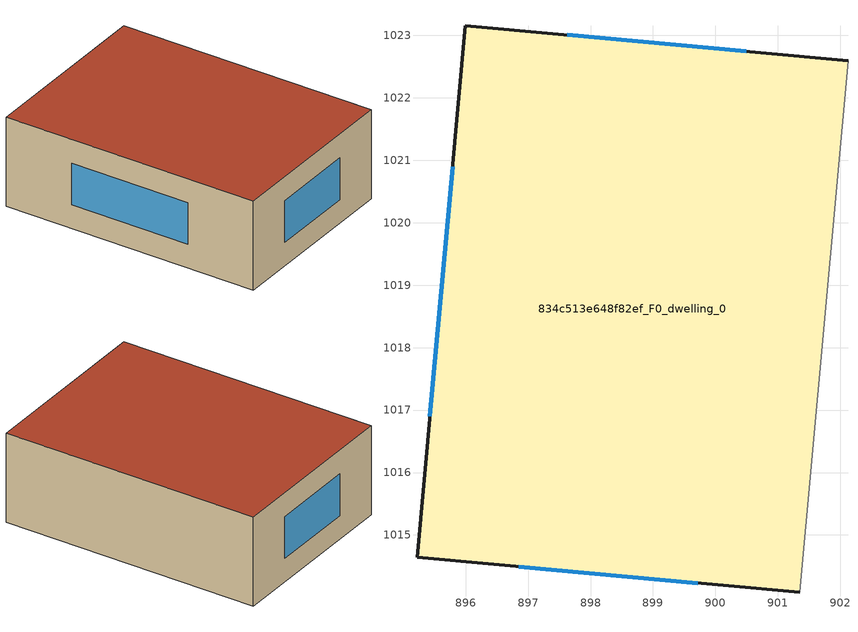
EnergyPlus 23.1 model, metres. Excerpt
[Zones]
834c513e648f82ef_F0_dwelling_0
 floor ground (EU_floor_Construction): 902.12,1022.6 901.35,1014.08 895.22,1014.64 896,1023.16 z0
 wall outside (EU_wall_Construction): 902.12,1022.6 896,1023.16 895.22,1014.64 901.35,1014.08 z0:3
 wall adiabatic (EU_wall_Construction): 901.35,1014.08 902.12,1022.6 z0:3
 window (EU_Window_Construction): 896.85,1014.49 899.72,1014.23 / 895.79,1020.89 895.43,1016.9 / 900.5,1022.75 897.62,1023.01 z0.8:2.2
 roof outside (EU_roof_Construction): 901.35,1014.08 902.12,1022.6 896,1023.16 895.22,1014.64 z3
[Building]
EU S2 Campaign: North Axis=0; Terrain=City; Solar Distribution=FullExterior
[Site:Location]
Cape.Town.Intl.AP: Latitude=-33.965; Longitude=18.602; Time Zone=2; Elevation=46
[SizingPeriod:WeatherFileDays]
AnnualSizingPeriod: Begin Month=1; Begin Day of Month=1; End Month=12; End Day of Month=31; Day of Week for Start Day=Monday; Use Weather File Daylight Saving Period=No; Use Weather File Rain and Snow Indicators=No
[MATERIAL]
EU_InternalMass_Material: Roughness=MediumRough; Thickness=0.1; Conductivity=1; Density=1800; Specific Heat=900; Thermal Absorptance=0.9; Solar Absorptance=0.7; Visible Absorptance=0.7
[MATERIAL:NOMASS] Roughness=MediumRough; Thermal Absorptance=0.9; Solar Absorptance=0.7; Visible Absorptance=0.7
Name | Thermal Resistance
EU_wall_NoMass | 0.49467
EU_roof_NoMass | 0.448442
EU_floor_NoMass | 1.33616
[WINDOWMATERIAL:SIMPLEGLAZINGSYSTEM]
EU_Window_SimpleGlazing: UFactor=4.49049; Solar Heat Gain Coefficient=0.75; Visible Transmittance=0.75
[CONSTRUCTION]
EU_wall_Construction: EU_wall_NoMass
EU_roof_Construction: EU_roof_NoMass
EU_floor_Construction: EU_floor_NoMass
EU_Window_Construction: EU_Window_SimpleGlazing
EU_InternalMass_Construction: EU_InternalMass_Material
[ZONE]
834c513e648f82ef_F0_dwelling_0: Type=1; Multiplier=1; Ceiling Height=autocalculate; Volume=157.827; Floor Area=autocalculate; Part of Total Floor Area=Yes
[INTERNALMASS]
834c513e648f82ef_F0_dwelling_0_EU_InternalMass: Construction=EU_InternalMass_Construction; Zone or ZoneList=834c513e648f82ef_F0_dwelling_0; Surface Area=52.6089
[OTHEREQUIPMENT]
EU_Step8_InternalGain_834c513e648f82ef_F0_dwelling_0_f000: Fuel Type=Electricity; Zone or ZoneList or Space or SpaceList=834c513e648f82ef_F0_dwelling_0; Schedule=EU_Step8_GainSchedule_834c513e648f82ef_F0_dwelling_0_f000; Design Level Calculation Method=Watts/Area; Power per Zone Floor Area=1; Fraction Latent=0; Fraction Radiant=0; Fraction Lost=0; Carbon Dioxide Generation Rate=0; EndUse Subcategory=EU_Step8_InternalGains
[ZONEVENTILATION:DESIGNFLOWRATE]
EU_ConstantAir_834c513e648f82ef_F0_dwelling_0: Zone or ZoneList or Space or SpaceList=834c513e648f82ef_F0_dwelling_0; Schedule=EU_AlwaysOn; Design Flow Rate Calculation Method=AirChanges/Hour; Air Changes per Hour=0.665257; Ventilation Type=Natural; Fan Pressure Rise=0; Fan Total Efficiency=1; Constant Term Coefficient=1; Temperature Term Coefficient=0; Velocity Term Coefficient=0; Velocity Squared Term Coefficient=0; Minimum Indoor Temperature=-100; Maximum Indoor Temperature=100; Delta Temperature=-100; Minimum Outdoor Temperature=-100; Maximum Outdoor Temperature=100; Maximum Wind Speed=40
[HVACTEMPLATE:THERMOSTAT]
EU_HeatOnly_834c513e648f82ef_F0_dwelling_0: Constant Heating Setpoint=20; Constant Cooling Setpoint=50
[HVACTEMPLATE:ZONE:IDEALLOADSAIRSYSTEM]
834c513e648f82ef_F0_dwelling_0: Template Thermostat=EU_HeatOnly_834c513e648f82ef_F0_dwelling_0; System Availability Schedule=EU_AlwaysOn; Maximum Heating Supply Air Temperature=50; Minimum Cooling Supply Air Temperature=13; Maximum Heating Supply Air Humidity Ratio=0.0156; Minimum Cooling Supply Air Humidity Ratio=0.0077; Heating Limit=NoLimit; Cooling Limit=NoLimit; Heating Availability Schedule=EU_AlwaysOn; Cooling Availability Schedule=EU_CoolingOff; Dehumidification Control Type=ConstantSensibleHeatRatio; Cooling Sensible Heat Ratio=0.7; Dehumidification Setpoint=60; Humidification Control Type=None; Humidification Setpoint=30; Outdoor Air Method=None; Outdoor Air Flow Rate per Person=0.00944; Outdoor Air Flow Rate per Zone Floor Area=0; Outdoor Air Flow Rate per Zone=0; Demand Controlled Ventilation Type=None; Outdoor Air Economizer Type=NoEconomizer; Heat Recovery Type=None; Sensible Heat Recovery Effectiveness=0.7; Latent Heat Recovery Effectiveness=0.65
[SIZING:ZONE]
834c513e648f82ef_F0_dwelling_0: Zone Cooling Design Supply Air Temperature Input Method=SupplyAirTemperature; Zone Cooling Design Supply Air Temperature=13; Zone Heating Design Supply Air Temperature Input Method=SupplyAirTemperature; Zone Heating Design Supply Air Temperature=50; Zone Cooling Design Supply Air Humidity Ratio=0.008; Zone Heating Design Supply Air Humidity Ratio=0.008; Cooling Design Air Flow Method=DesignDay; Cooling Design Air Flow Rate=0; Cooling Minimum Air Flow per Zone Floor Area=0.000762; Cooling Minimum Air Flow=0; Cooling Minimum Air Flow Fraction=0.2; Heating Design Air Flow Method=DesignDay; Heating Design Air Flow Rate=0; Heating Maximum Air Flow per Zone Floor Area=0.002032; Heating Maximum Air Flow=0.141576; Heating Maximum Air Flow Fraction=0.3; Account for Dedicated Outdoor Air System=No; Dedicated Outdoor Air System Control Strategy=NeutralSupplyAir; Dedicated Outdoor Air Low Setpoint Temperature for Design=autosize; Dedicated Outdoor Air High Setpoint Temperature for Design=autosize; Zone Load Sizing Method=Sensible Load Only No Latent Load; Zone Latent Cooling Design Supply Air Humidity Ratio Input Method=HumidityRatioDifference; Zone Cooling Design Supply Air Humidity Ratio Difference=0.005; Zone Latent Heating Design Supply Air Humidity Ratio Input Method=HumidityRatioDifference; Zone Humidification Design Supply Air Humidity Ratio Difference=0.005
[SCHEDULE:CONSTANT]
Name | Hourly Value
EU_AlwaysOn | 1
EU_CoolingOff | 0
[SCHEDULE:FILE]
EU_Step8_GainSchedule_834c513e648f82ef_F0_dwelling_0_f000: File=../../schedules/834c513e648f82ef/834c513e648f82ef_F0_dwelling_0_f000_gain.csv; Column Number=1; Rows to Skip at Top=0; Number of Hours of Data=8760; Column Separator=Comma; Interpolate to Timestep=No; Minutes per Item=60; Adjust Schedule for Daylight Savings=Yes
